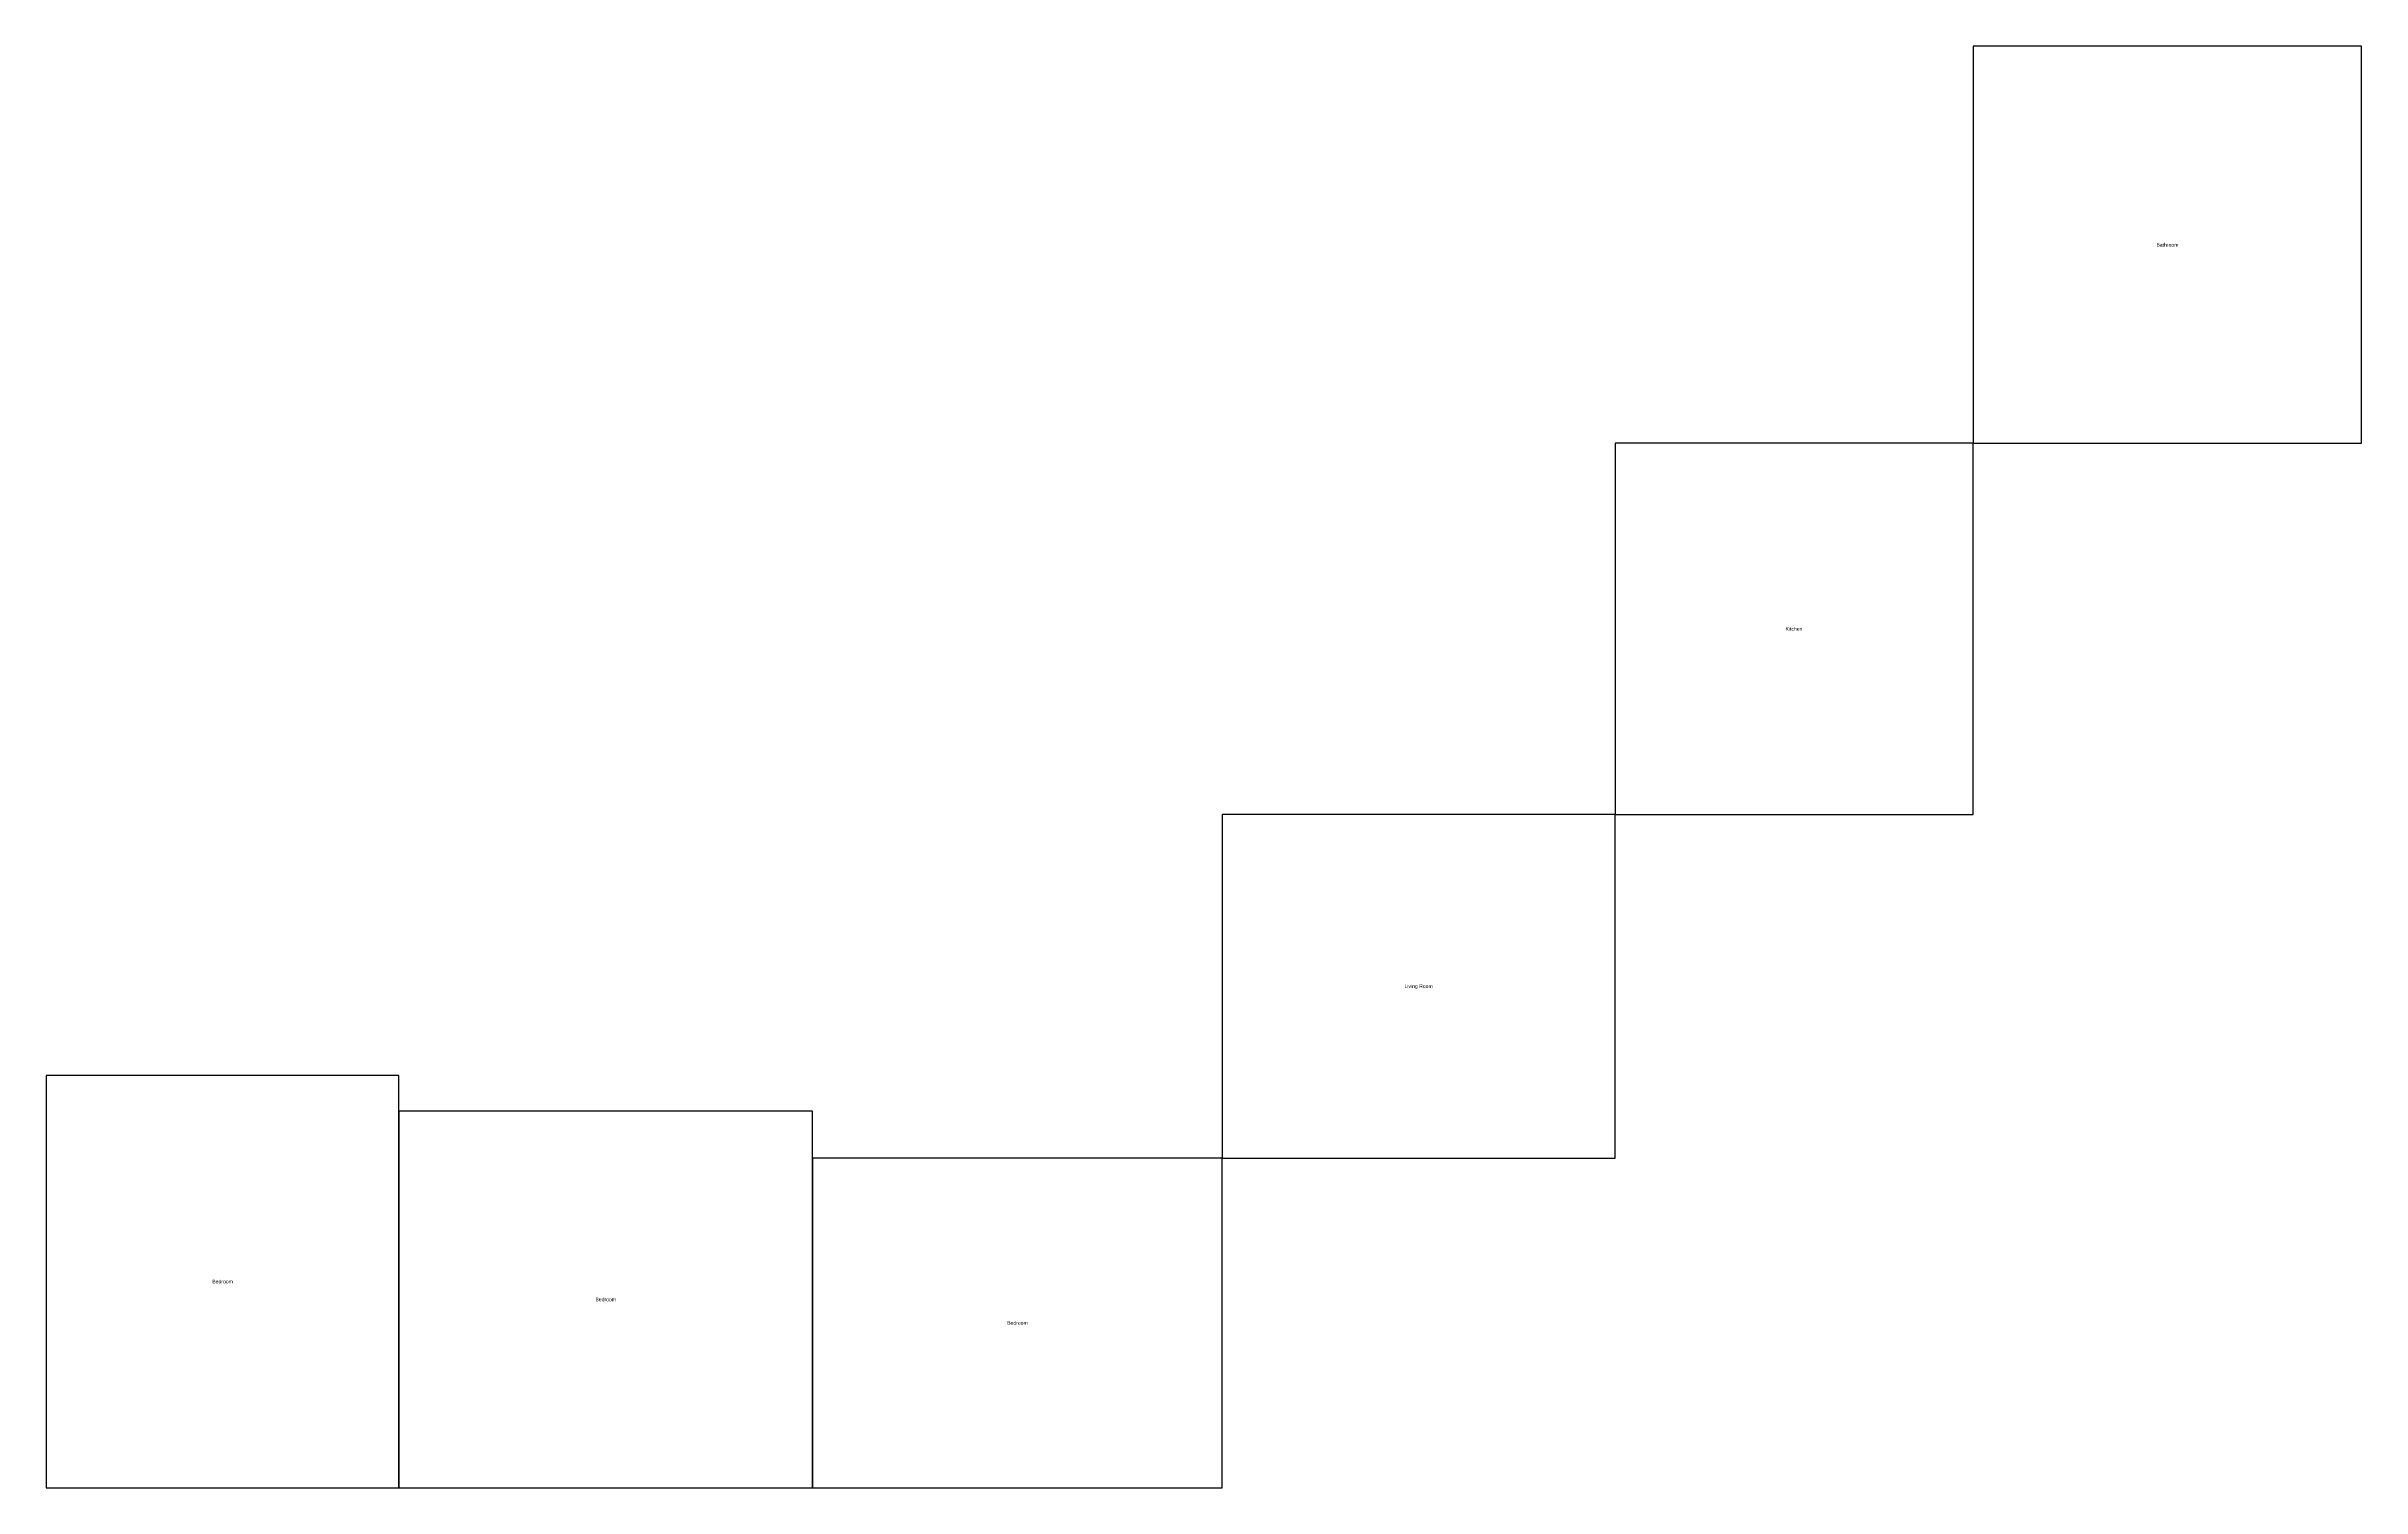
# Model space of a CAD drawing. Header units: metres. Extents: x 0 to 189, y 0 to 117.
import ezdxf
from ezdxf.enums import TextEntityAlignment as Align

# ---------------------------------------------------------------- set-up
doc = ezdxf.new("R2010")
doc.units = ezdxf.units.M

msp = doc.modelspace()

# ---------------------------------------------------------------- linework, layer by layer
at = {"layer": 'Walls', "color": 1, "linetype": 'CONTINUOUS', "lineweight": 25}
for points in [[(157.06, 85.12), (188.73, 85.12), (188.73, 117.47), (157.06, 117.47), (157.06, 85.12)], [(127.87, 54.87), (157.06, 54.87), (157.06, 85.12), (127.87, 85.12), (127.87, 54.87)], [(95.86, 26.86), (127.87, 26.86), (127.87, 54.87), (95.86, 54.87), (95.86, 26.86)], [(0, 0), (28.74, 0), (28.74, 33.6), (0, 33.6), (0, 0)], [(28.74, 0), (62.46, 0), (62.46, 30.68), (28.74, 30.68), (28.74, 0)], [(62.46, 0), (95.86, 0), (95.86, 26.86), (62.46, 26.86), (62.46, 0)]]:
    msp.add_lwpolyline(points, close=True, dxfattribs=at)

# ---------------------------------------------------------------- texts
at = {"layer": 'Labels', "color": 5}
for s, p in [('Bathroom', (172.9, 101.29)), ('Kitchen', (142.46, 69.99)), ('Living Room', (111.86, 40.87)), ('Bedroom', (14.37, 16.8)), ('Bedroom', (45.6, 15.34)), ('Bedroom', (79.16, 13.43))]:
    msp.add_text(s, height=0.3, dxfattribs=at).set_placement(p, align=Align.MIDDLE_CENTER)

doc.saveas('drawing.dxf')
